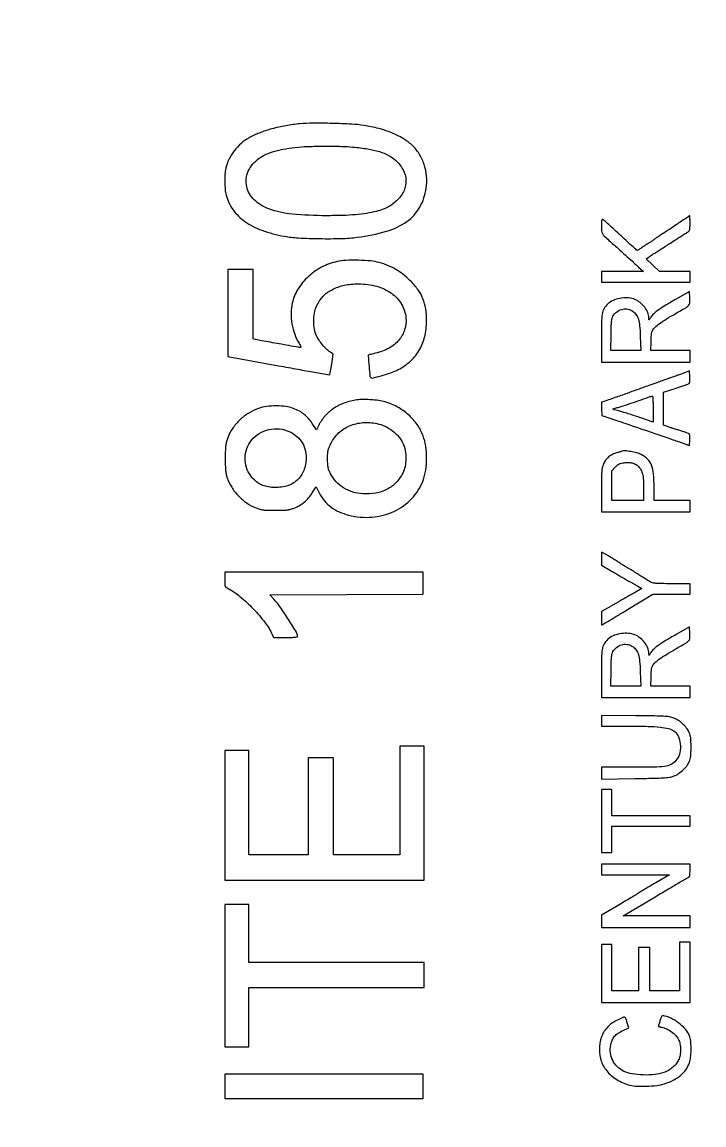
# Model space of a CAD drawing. Extents: x 0 to 1066, y 0 to 761.
# Drawn here: x 963 to 1017.7, y 406.4 to 494.9 of the extents above; entities that cross this region are included whole.
import ezdxf

# ---------------------------------------------------------------- set-up
doc = ezdxf.new("R2010")
doc.units = 0
doc.header["$MEASUREMENT"] = 0

msp = doc.modelspace()

# ---------------------------------------------------------------- linework, layer by layer
for points in [[(710.559243, 95.267872, -0.000023), (733.258836, 95.240684, -0.000004), (756.324384, 95.211821, -0.198594)], [(542.992229, 95.24091, -0.000004), (565.972908, 95.212432, -0.198597)], [(606.442229, 95.24091, -0.000004), (629.422908, 95.212432, -0.198597)], [(669.892229, 95.24091, -0.000004), (692.872908, 95.212432, -0.198597)]]:
    msp.add_lwpolyline(points, format="xyb")
for points in [[(985.278063, 486.706685, 0.02239), (984.146034, 486.553383, 0.022353), (983.031608, 486.299404, 0.023586), (982.019871, 485.968682, 0.038274), (981.201737, 485.583911, 0.051778), (980.557183, 485.124163, 0.048828), (980.006667, 484.533427, 0.049535), (979.588213, 483.856399, 0.05707), (979.334722, 483.141144, 0.041366), (979.267022, 482.673907, 0.018577), (979.252091, 482.053396, 0.01854), (979.283091, 481.436006, 0.043272), (979.363011, 480.980626, 0.091133), (979.915942, 479.812156, 0.083207), (980.863035, 478.873331, 0.068938), (982.228795, 478.166937, 0.039467), (984.0249, 477.687644, 0.032144), (985.148498, 477.554879, 0.009723), (986.865908, 477.496627, 0.010013), (988.612515, 477.506349, 0.025258), (989.879904, 477.602978, 0.038253), (992.2211, 478.085048, 0.085299), (993.853613, 478.873088, 0.109169), (994.882185, 480.014584, 0.094037), (995.403987, 481.545931, 0.057534), (995.428979, 482.508951, 0.057272), (995.23407, 483.453885, 0.059009), (994.838308, 484.303968, 0.069294), (994.271659, 484.987795, 0.050933), (993.546412, 485.526294, 0.036915), (992.64573, 485.976032, 0.033382), (991.591399, 486.328441, 0.025779), (990.404359, 486.574369, 0.024657), (989.417349, 486.676828, 0.007082), (987.881933, 486.738231, 0.007229), (986.334148, 486.755796, 0.021683)], [(989.5239, 484.84249, -0.017587), (990.720871, 484.691115, -0.035044), (991.650095, 484.472536, -0.044267), (992.375932, 484.174548, -0.064257), (992.94431, 483.780357, -0.0829), (993.543162, 483.025502, -0.114031), (993.780142, 482.195636, -0.117661), (993.62633, 481.365302, -0.092258), (993.106509, 480.607766, -0.029275), (992.733981, 480.276482, -0.043308), (992.36891, 480.036375, -0.040153), (991.947601, 479.850779, -0.021076), (991.399024, 479.685561, -0.023197), (990.614051, 479.523164, -0.017544), (989.740501, 479.415585, -0.014426), (988.703093, 479.354724, -0.007541), (987.408922, 479.33574, -0.022616), (984.651548, 479.461667, -0.064733), (982.782942, 479.879813, -0.10374), (981.612809, 480.607203, -0.147997), (981.015231, 481.665512, -0.079124), (980.976174, 482.292201, -0.079376), (981.133839, 482.899287, -0.07413), (981.485917, 483.460235, -0.05742), (982.015513, 483.951229, -0.055963), (982.563738, 484.2659, -0.033447), (983.272569, 484.518549, -0.028462), (984.135214, 484.710199, -0.018235), (985.153601, 484.838411, -0.015047), (986.108731, 484.894523, -0.006914), (987.35549, 484.912927, -0.006893), (988.595467, 484.896989, -0.015998)], [(1015.466663, 478.618415, -0.001406), (1015.06375, 478.345066, -0.002269), (1014.718986, 478.114848, -0.000367), (1014.41287, 477.912763, -0.146726), (1014.388319, 477.9054, 0.148463), (1014.364522, 477.898175, 0.001078), (1014.190375, 477.781144, 0.003962), (1013.991468, 477.644543, 0.002514), (1013.7618, 477.4824, -0.003184), (1013.531497, 477.320271, -0.004944), (1013.330576, 477.183656, -0.001665), (1013.155956, 477.068271, -0.146175), (1013.126262, 477.0594, 0.140074), (1013.098061, 477.051341, 0.00416), (1012.993167, 476.984846, 0.007999), (1012.870526, 476.902853, 0.0054), (1012.733174, 476.8056, -0.006804), (1012.595249, 476.708521, -0.009901), (1012.470822, 476.62702, -0.005884), (1012.364873, 476.562305, -0.14633), (1012.332057, 476.554067, -0.17091), (1012.271916, 476.578311, -0.002674), (1011.990723, 476.828482, -0.003403), (1011.537615, 477.241578, -0.000382), (1010.515008, 478.188155, 0.002387), (1010.18641, 478.489884, 0.003375), (1009.890708, 478.755192, 0.00195), (1009.639074, 478.97617, 0.047272), (1009.563258, 479.030554, 0.298992), (1009.507639, 479.027587, 0.180387), (1009.470114, 478.97025, 0.04866), (1009.451478, 478.822334, 0.007022), (1009.4472, 478.517756, 0.020568), (1009.463676, 478.117405, 0.098968), (1009.526303, 477.899244, 0.08135), (1009.67303, 477.701841, 0.011363), (1010.047856, 477.355067, -0.000462), (1010.764346, 476.720623, -0.000706), (1011.384569, 476.168832, -0.000162), (1011.930759, 475.681205, -0.028995), (1011.9852, 475.626577, 0.024221), (1012.016237, 475.594833, 0.00101), (1012.132563, 475.487287, 0.001746), (1012.271158, 475.360561, 0.001239), (1012.42746, 475.21935), (1012.82742, 474.8598), (1011.13731, 474.8598), (1009.4472, 474.8598), (1009.4472, 474.4368), (1009.4472, 474.0138), (1013.0004, 474.0138), (1016.5536, 474.0138), (1016.5536, 474.4368), (1016.5536, 474.8598), (1015.335126, 474.8598), (1014.116653, 474.8598), (1013.579676, 475.363133), (1013.0427, 475.866466), (1013.247201, 476.018783, -0.00838), (1013.345103, 476.089183, -0.004063), (1013.47249, 476.176059, -0.004028), (1013.606651, 476.264409, -0.00579), (1013.726972, 476.3403, 0.003916), (1013.888808, 476.44153, 0.000598), (1014.209508, 476.646182, 0.000669), (1014.587383, 476.888669, 0.00058), (1014.983096, 477.144, -0.001394), (1015.380222, 477.399329, -0.001582), (1015.76236, 477.641818, -0.001437), (1016.088265, 477.845875, -0.008799), (1016.258545, 477.9477, 0.034142), (1016.438512, 478.068093, 0.139044), (1016.516013, 478.172923, 0.082603), (1016.547169, 478.330275, 0.007567), (1016.553371, 478.73025, 0.003233), (1016.551941, 478.965023, 0.00547), (1016.54732, 479.161641, 0.00125), (1016.54105, 479.331303, 0.4866), (1016.53245, 479.337515, 0.078428), (1016.516597, 479.330117, 0.000089), (1016.210651, 479.12377, 0.000831), (1015.86869, 478.892217, 0.000511)], [(988.2549, 475.656627, 0.066868), (987.01789, 475.204833, 0.065695), (985.935732, 474.440542, 0.067922), (985.119097, 473.44915, 0.081361), (984.658686, 472.332377, 0.056106), (984.565895, 471.540044, 0.043394), (984.63736, 470.673109, 0.043321), (984.85771, 469.829773, 0.055291), (985.208839, 469.107731, -0.014216), (985.299618, 468.954441, -0.053628), (985.342919, 468.851761, -0.142429), (985.343443, 468.793369, -0.336062), (985.310754, 468.7686, -0.043698), (985.158303, 468.781949, -0.000212), (983.620807, 469.053957, -0.000686), (982.196616, 469.308558, -0.011115), (981.71955, 469.405512), (981.5292, 469.448624), (981.5292, 472.238812), (981.5292, 475.029), (980.514, 475.029), (979.4988, 475.029), (979.4988, 471.533198), (979.4988, 468.037397), (983.568402, 467.297901, 0.000832), (985.131074, 467.01663, 0.001375), (986.451842, 466.784914, 0.000093), (987.63888, 466.58025, 0.243644), (987.669605, 466.590005, 0.150386), (987.684807, 466.618722, 0.00153), (987.727571, 466.846896, 0.004782), (987.773763, 467.11179, 0.003065), (987.82256, 467.420152), (987.943916, 468.2187), (987.718708, 468.383319, -0.032748), (987.390424, 468.657971, -0.027348), (987.079212, 468.989391, -0.027782), (986.811938, 469.345587, -0.038225), (986.616015, 469.694402, -0.062888), (986.440001, 470.244368, -0.046021), (986.380948, 470.883335, -0.046027), (986.439768, 471.522202, -0.062975), (986.615586, 472.07186, -0.032732), (986.85451, 472.508368, -0.045878), (987.126123, 472.859831, -0.047134), (987.451135, 473.148919, -0.037362), (987.850071, 473.397965, -0.031642), (988.337944, 473.615911, -0.035091), (988.833026, 473.761879, -0.03286), (989.371069, 473.843671, -0.022439), (989.9892, 473.868592, -0.065312), (991.434304, 473.672291, -0.089595), (992.616501, 473.109711, -0.102368), (993.417805, 472.238971, -0.112835), (993.772416, 471.15126, -0.096913), (993.672898, 470.186541, -0.10331), (993.216484, 469.354851, -0.093438), (992.420376, 468.715449, -0.065379), (991.340537, 468.309293, 0.004998), (991.137515, 468.259786, 0.007341), (990.960162, 468.211873, 0.003881), (990.811717, 468.168172, 0.123456), (990.779432, 468.148832, 0.21968), (990.751928, 468.074159, 0.001099), (990.818807, 467.258194, 0.001293), (990.889039, 466.44889, 0.175842), (990.92988, 466.36152, 0.259235), (991.088528, 466.316227, 0.00772), (991.78282, 466.489556, 0.015796), (992.481892, 466.699445, 0.031252), (993.018336, 466.917291, 0.066248), (994.054488, 467.596938, 0.07799), (994.811814, 468.491894, 0.076128), (995.271052, 469.594455, 0.059419), (995.431737, 470.8836, 0.037879), (995.362373, 471.867059, 0.060575), (995.140381, 472.678206, 0.061137), (994.732305, 473.407306, 0.039402), (994.099531, 474.141792, 0.028443), (993.540162, 474.636388, 0.034771), (992.963073, 475.029195, 0.034877), (992.338631, 475.337328, 0.028915), (991.637399, 475.578188, 0.046424), (990.957854, 475.702027, 0.016075), (989.96136, 475.757222, 0.016174), (988.959216, 475.748043, 0.043812)], [(1015.437379, 472.642818, 0.005268), (1014.541002, 472.115085, 0.019562), (1013.993395, 471.754937, 0.031138), (1013.641527, 471.468571, 0.069585), (1013.423395, 471.202367, -0.002665), (1013.305774, 471.011745, -0.17741), (1013.275961, 470.988538, -0.497382), (1013.257175, 471.001747, -0.008363), (1013.254516, 471.148218, 0.099389), (1013.170598, 471.56316, 0.063657), (1012.923443, 471.990038, 0.060776), (1012.560836, 472.361475, 0.070334), (1012.135967, 472.613612, 0.07707), (1011.638785, 472.735974, 0.055099), (1011.065115, 472.723001, 0.054924), (1010.505927, 472.584715, 0.074998), (1010.051573, 472.335385, 0.079871), (1009.721502, 471.987961, 0.097902), (1009.545324, 471.577231, 0.046231), (1009.467526, 470.918874, 0.006066), (1009.449058, 469.50885), (1009.4472, 467.5842), (1013.0004, 467.5842), (1016.5536, 467.5842), (1016.5536, 468.0495), (1016.5536, 468.5148), (1014.9885, 468.5148), (1013.4234, 468.5148), (1013.424647, 469.21275, -0.0135), (1013.43283, 469.496936, -0.015397), (1013.456358, 469.768013, -0.015017), (1013.490195, 469.99591, -0.072881), (1013.531567, 470.119534, -0.093633), (1013.719983, 470.364745, -0.023648), (1014.112321, 470.683068, -0.020077), (1014.659326, 471.052643, -0.010423), (1015.3692, 471.47162, 0.003539), (1016.213614, 471.954455, 0.07415), (1016.439896, 472.135404, 0.166504), (1016.529132, 472.33617, 0.034177), (1016.536979, 472.729595), (1016.5113, 473.259935)], [(1011.983216, 471.662899, -0.086505), (1012.2472, 471.389577, -0.078017), (1012.414757, 471.033406, -0.049366), (1012.512517, 470.512025, -0.013699), (1012.56189, 469.680409), (1012.599089, 468.5148), (1011.394805, 468.5148), (1010.190521, 468.5148), (1010.22071, 469.819904, -0.003523), (1010.243479, 470.574279, -0.023765), (1010.275129, 470.946871, -0.049563), (1010.330051, 471.180066, -0.075785), (1010.426114, 471.363854, -0.089321), (1010.756708, 471.677889, -0.098266), (1011.165567, 471.843875, -0.101956), (1011.594489, 471.838098, -0.10375)], [(1015.8345, 466.637753, -0.00102), (1015.541328, 466.53138, -0.000777), (1015.219828, 466.416034, -0.000786), (1014.91813, 466.308856, -0.001846), (1014.6924, 466.23, 0.002051), (1014.327559, 466.102381, 0.001102), (1013.87846, 465.942103, 0.000717), (1013.253737, 465.716582, 0.000203), (1012.2813, 465.363515, -0.001532), (1011.500546, 465.082391, -0.000824), (1010.53604, 464.74023, -0.000059), (1009.504224, 464.37624, -0.084908), (1009.464313, 464.369405, 0.411523), (1009.454574, 464.359751, 0.002249), (1009.453924, 464.215174, 0.007498), (1009.456465, 464.045695, 0.004487), (1009.464313, 463.844372), (1009.4895, 463.319344), (1010.6739, 462.912773, 0.000177), (1011.224577, 462.72396, 0.000094), (1011.908003, 462.490045, 0.000093), (1012.607478, 462.250929, 0.000144), (1013.2119, 462.044627, -0.000139), (1013.801283, 461.843466, -0.000103), (1014.453669, 461.620447, -0.000104), (1015.070249, 461.409385, -0.000233), (1015.5384, 461.248779), (1016.5113, 460.914505), (1016.53729, 461.342733, 0.015565), (1016.542261, 461.511255, 0.02112), (1016.535585, 461.663328, 0.01867), (1016.520349, 461.786133, 0.170188), (1016.49499, 461.832782, 0.095842), (1016.440957, 461.865512, 0.00381), (1016.223099, 461.944027, 0.006602), (1015.961974, 462.032036, 0.004609), (1015.6653, 462.124674, -0.001817), (1015.356737, 462.219136, -0.002012), (1015.05922, 462.312714, -0.001864), (1014.805934, 462.394544, -0.010402), (1014.67125, 462.441735), (1014.4386, 462.528727), (1014.4386, 463.857381), (1014.4386, 465.186036), (1015.43265, 465.508749, 0.003244), (1015.818495, 465.636785, 0.004813), (1016.154684, 465.75439, 0.002235), (1016.439008, 465.858373, 0.092865), (1016.49474, 465.891801, 0.176542), (1016.520146, 465.938771, 0.016556), (1016.535232, 466.071412, 0.019637), (1016.541941, 466.235476, 0.014184), (1016.53704, 466.418513), (1016.5113, 466.884886)], [(989.715382, 464.541533, 0.046907), (988.753895, 464.270891, 0.058642), (987.934421, 463.83875, 0.062026), (987.273667, 463.251793, 0.062973), (986.780957, 462.523507), (986.595799, 462.158113), (986.266214, 462.668046, 0.036409), (985.966677, 463.064879, 0.044233), (985.630059, 463.386763, 0.04302), (985.234057, 463.651124, 0.031634), (984.756252, 463.875714, 0.061746), (984.157991, 464.030271, 0.032038), (983.386909, 464.080793, 0.031859), (982.600813, 464.031737, 0.052261), (981.9522, 463.879562, 0.055447), (981.169682, 463.505747, 0.051918), (980.469344, 462.96201, 0.051929), (979.89617, 462.285795, 0.055524), (979.489491, 461.52043, 0.027804), (979.385544, 461.208727, 0.03634), (979.327743, 460.913978, 0.023984), (979.299784, 460.531855, 0.005523), (979.290714, 459.8856, 0.006145), (979.296237, 459.291757, 0.018439), (979.319934, 458.886874, 0.026251), (979.366167, 458.576409, 0.033791), (979.442507, 458.298273, 0.057855), (979.805949, 457.547826, 0.050456), (980.346399, 456.862028, 0.050219), (981.016201, 456.295339, 0.056006), (981.76244, 455.897351, 0.027474), (982.065133, 455.795992, 0.035967), (982.351174, 455.739114, 0.024783), (982.714766, 455.711856, 0.006318), (983.3058, 455.704387, 0.006344), (983.889605, 455.711795, 0.023947), (984.254168, 455.738551, 0.034986), (984.538094, 455.793476, 0.029539), (984.8286, 455.889776, 0.037741), (985.256543, 456.098927, 0.042572), (985.630151, 456.362914, 0.041466), (985.961542, 456.692792, 0.032765), (986.263462, 457.098897), (986.573586, 457.578719), (986.821357, 457.10361, 0.052597), (987.238177, 456.475384, 0.058257), (987.764385, 455.971712, 0.056039), (988.410945, 455.588373, 0.043233), (989.185173, 455.317284, 0.082186), (991.053914, 455.155447, 0.089503), (992.816323, 455.617023, 0.093827), (994.242435, 456.638983, 0.101315), (995.150029, 458.086732, 0.053541), (995.361968, 458.913154, 0.035813), (995.43272, 459.887771, 0.035893), (995.363777, 460.85879, 0.055177), (995.153158, 461.673846, 0.061637), (994.674317, 462.57977, 0.057811), (993.980078, 463.363618, 0.056451), (993.10781, 463.983279, 0.053632), (992.1042, 464.404915, 0.04137), (991.603249, 464.510577, 0.017015), (990.911544, 464.573805, 0.016984), (990.218677, 464.589857, 0.042485)], [(1013.5926, 463.825371), (1013.5926, 462.773741), (1012.59855, 463.120316, 0.003849), (1012.168422, 463.266576, 0.002978), (1011.697692, 463.419505, 0.003011), (1011.256548, 463.557002, 0.007233), (1010.9277, 463.652152, -0.002108), (1010.480764, 463.77652, -0.075826), (1010.383462, 463.82079, -0.626882), (1010.388131, 463.857224, -0.028248), (1010.547, 463.900674, 0.023353), (1010.865102, 463.984336, 0.002968), (1011.540056, 464.200403, 0.003687), (1012.292548, 464.452381, 0.004356), (1013.0004, 464.702144, -0.003518), (1013.183267, 464.767013, -0.004921), (1013.347657, 464.822222, -0.003024), (1013.486467, 464.866398, -0.063587), (1013.52915, 464.873948, -0.406448), (1013.554741, 464.851319, -0.003553), (1013.573962, 464.567187, -0.009453), (1013.58804, 464.228397, -0.005657)], [(991.444386, 462.666977, -0.057613), (992.104016, 462.445477, -0.054131), (992.710844, 462.075745, -0.055471), (993.210407, 461.595001, -0.067906), (993.553332, 461.045784, -0.063816), (993.718936, 460.500985, -0.04526), (993.768248, 459.863345, -0.045367), (993.702101, 459.22931, -0.065371), (993.52212, 458.695474, -0.076842), (992.99366, 457.937939, -0.08167), (992.270903, 457.393814, -0.076864), (991.373373, 457.087476, -0.058395), (990.334106, 457.026263, -0.058087), (989.511902, 457.170676, -0.066334), (988.783879, 457.497876, -0.068075), (988.181897, 457.995522, -0.066355), (987.729573, 458.640578, -0.024869), (987.608483, 458.905095, -0.045534), (987.541045, 459.132274, -0.036926), (987.508002, 459.397933, -0.011292), (987.49693, 459.802779, -0.011872), (987.505005, 460.228106, -0.042069), (987.539496, 460.498621, -0.045749), (987.617229, 460.747847, -0.015925), (987.772662, 461.090716, -0.091958), (988.382069, 461.907734, -0.085464), (989.258564, 462.47701, -0.081299), (990.315235, 462.739253, -0.072599)], [(984.254376, 462.086918, -0.067753), (984.903017, 461.737976, -0.083718), (985.382532, 461.248286, -0.083894), (985.674277, 460.629318, -0.068372), (985.774129, 459.90252, -0.092567), (985.585657, 458.893215, -0.11798), (985.049488, 458.116339, -0.114502), (984.205485, 457.651064, -0.083602), (983.137432, 457.534191, -0.038164), (982.620285, 457.603967, -0.056808), (982.187778, 457.74917, -0.058762), (981.809628, 457.983511, -0.044552), (981.456022, 458.320416, -0.0845), (981.060945, 458.962015, -0.080253), (980.891222, 459.709848, -0.079871), (980.965327, 460.476247, -0.082493), (981.276139, 461.171475, -0.09047), (981.83791, 461.756091, -0.081848), (982.589143, 462.129732, -0.080628), (983.431032, 462.246057, -0.083857)], [(1011.0969, 460.438493, -0.02694), (1011.044812, 460.419465, -0.003596), (1010.932663, 460.386098, -0.004152), (1010.798988, 460.348571, -0.003479), (1010.656597, 460.310932, 0.058367), (1010.324233, 460.182758, 0.057883), (1010.029466, 459.980963, 0.057332), (1009.786443, 459.714974, 0.05526), (1009.606655, 459.397566, 0.051074), (1009.521386, 459.124719, 0.031267), (1009.474857, 458.790498, 0.016205), (1009.452584, 458.277652, 0.002749), (1009.4472, 457.298286), (1009.4472, 455.571), (1013.0004, 455.571), (1016.5536, 455.571), (1016.5536, 456.0363), (1016.5536, 456.5016), (1015.1154, 456.5016), (1013.6772, 456.5016), (1013.676196, 457.53795, 0.022681), (1013.625979, 458.62125, 0.070873), (1013.457785, 459.329422, 0.101736), (1013.141343, 459.815094, 0.084207), (1012.638809, 460.175785, 0.048164), (1012.278262, 460.310782, 0.023318), (1011.796654, 460.416148, 0.020123), (1011.332914, 460.476076, 0.123721)], [(1012.222769, 459.375936, -0.091516), (1012.513414, 459.115815, -0.086762), (1012.698661, 458.764417, -0.058513), (1012.798781, 458.257939, -0.019103), (1012.829342, 457.49565), (1012.8312, 456.5016), (1011.5622, 456.5016), (1010.2932, 456.5016), (1010.2932, 457.683056), (1010.2932, 458.864512), (1010.551065, 459.158205, -0.03869), (1010.748654, 459.350924, -0.084843), (1010.930735, 459.456705, -0.065716), (1011.166186, 459.510787, -0.016279), (1011.5622, 459.535363, -0.031369), (1011.744331, 459.529296, -0.035216), (1011.91722, 459.500256, -0.036704), (1012.077687, 459.44882, -0.041009)], [(1009.447476, 451.829169), (1009.447752, 451.2987), (1010.179667, 450.8757, -0.000581), (1010.488392, 450.696797, -0.000509), (1010.810779, 450.509038, -0.000511), (1011.101708, 450.338805, -0.001526), (1011.300341, 450.221488, 0.003316), (1011.461588, 450.12703, 0.003284), (1011.624604, 450.034403, 0.003222), (1011.768303, 449.955208, 0.012701), (1011.8583, 449.909282, -0.014199), (1011.945032, 449.864694, -0.004309), (1012.073952, 449.792266, -0.004312), (1012.217102, 449.708562, -0.004688), (1012.354834, 449.624665), (1012.682169, 449.421041), (1012.101034, 449.090871, -0.000892), (1011.869218, 448.959711, -0.001112), (1011.653331, 448.838704, -0.0009), (1011.471676, 448.737842, -0.008507), (1011.393, 448.696075, 0.011166), (1011.319666, 448.656642, 0.001809), (1011.179121, 448.5763, 0.001996), (1011.014353, 448.48044, 0.001754), (1010.8431, 448.379081, -0.00222), (1010.646199, 448.262789, -0.001181), (1010.401462, 448.12048, -0.001175), (1010.150667, 447.976226, -0.001826), (1009.93365, 447.853128), (1009.4472, 447.579545), (1009.4472, 447.049172, 0.006303), (1009.449764, 446.845809, 0.010479), (1009.457674, 446.674597, 0.004342), (1009.468506, 446.531985, 0.389677), (1009.482855, 446.5188, 0.13455), (1009.509635, 446.526139, 0.00011), (1010.104985, 446.879143, 0.001189), (1010.768969, 447.275179, 0.000727), (1011.550674, 447.7455), (1013.582839, 448.9722), (1015.068219, 448.9722), (1016.5536, 448.9722), (1016.5536, 449.3952), (1016.5536, 449.8182), (1015.070123, 449.8182, -0.003311), (1014.26633, 449.823522, -0.017141), (1013.822563, 449.844627, -0.031091), (1013.541949, 449.885306, -0.08589), (1013.356973, 449.958648, -0.001892), (1013.00657, 450.17475, -0.002231), (1012.676641, 450.382001, -0.002406), (1012.375415, 450.57514, -0.003513), (1012.1121, 450.748405, 0.004952), (1011.973237, 450.839207, 0.005317), (1011.835828, 450.925082, 0.005049), (1011.716334, 450.99636, 0.024986), (1011.6468, 451.032364, -0.028998), (1011.565546, 451.075267, -0.00204), (1011.345941, 451.209262, -0.002881), (1011.08548, 451.371725, -0.002166), (1010.8008, 451.553312, 0.002851), (1010.502221, 451.74319, 0.002801), (1010.199743, 451.930778, 0.002755), (1009.932725, 452.092296, 0.010655), (1009.76445, 452.188017), (1009.4472, 452.359639)], [(979.245, 450.158773, 0.007858), (979.250959, 449.779604, 0.082248), (979.281065, 449.627626, 0.14489), (979.354999, 449.529856, 0.04035), (979.51995, 449.427609, -0.056313), (980.466667, 448.798174, -0.026793), (981.535987, 447.796329, -0.026768), (982.487758, 446.690957, -0.058987), (983.059398, 445.73625), (983.163759, 445.5036), (984.12308, 445.5036, 0.00612), (984.553052, 445.508863, 0.018378), (984.846092, 445.526829, 0.018539), (985.045399, 445.553912, 0.36465), (985.0824, 445.597901, 0.135823), (984.99213, 445.924078, 0.005943), (984.367478, 446.938641, 0.010761), (983.715704, 447.922088, 0.032726), (983.216588, 448.5492), (982.870603, 448.9299), (989.010202, 448.951603), (995.1498, 448.973305), (995.1498, 449.861053), (995.1498, 450.7488), (987.1974, 450.7488), (979.245, 450.7488)], [(1015.437379, 445.740018, 0.005268), (1014.541002, 445.212285, 0.019562), (1013.993395, 444.852137, 0.031138), (1013.641527, 444.565771, 0.069585), (1013.423395, 444.299567, -0.002665), (1013.305774, 444.108945, -0.17741), (1013.275961, 444.085738, -0.497382), (1013.257175, 444.098947, -0.008363), (1013.254516, 444.245418, 0.099389), (1013.170598, 444.66036, 0.063657), (1012.923443, 445.087238, 0.060776), (1012.560836, 445.458675, 0.070334), (1012.135967, 445.710812, 0.07707), (1011.638785, 445.833174, 0.055099), (1011.065115, 445.820201, 0.054924), (1010.505927, 445.681915, 0.074998), (1010.051573, 445.432585, 0.079871), (1009.721502, 445.085161, 0.097902), (1009.545324, 444.674431, 0.046231), (1009.467526, 444.016074, 0.006066), (1009.449058, 442.60605), (1009.4472, 440.6814), (1013.0004, 440.6814), (1016.5536, 440.6814), (1016.5536, 441.1467), (1016.5536, 441.612), (1014.9885, 441.612), (1013.4234, 441.612), (1013.424647, 442.30995, -0.0135), (1013.43283, 442.594136, -0.015397), (1013.456358, 442.865213, -0.015017), (1013.490195, 443.09311, -0.072881), (1013.531567, 443.216734, -0.093633), (1013.719983, 443.461945, -0.023648), (1014.112321, 443.780268, -0.020077), (1014.659326, 444.149843, -0.010423), (1015.3692, 444.56882, 0.003539), (1016.213614, 445.051655, 0.07415), (1016.439896, 445.232604, 0.166504), (1016.529132, 445.43337, 0.034177), (1016.536979, 445.826795), (1016.5113, 446.357135)], [(1011.983216, 444.760099, -0.086505), (1012.2472, 444.486777, -0.078017), (1012.414757, 444.130606, -0.049366), (1012.512517, 443.609225, -0.013699), (1012.56189, 442.777609), (1012.599089, 441.612), (1011.394805, 441.612), (1010.190521, 441.612), (1010.22071, 442.917104, -0.003523), (1010.243479, 443.671479, -0.023765), (1010.275129, 444.044071, -0.049563), (1010.330051, 444.277266, -0.075785), (1010.426114, 444.461054, -0.089321), (1010.756708, 444.775089, -0.098266), (1011.165567, 444.941075, -0.101956), (1011.594489, 444.935298, -0.10375)], [(1009.4472, 438.826421), (1009.4472, 438.3972), (1011.66795, 438.39409, -0.005554), (1013.192128, 438.375026, -0.019887), (1014.164109, 438.313337, -0.030795), (1014.820045, 438.204302, -0.088668), (1015.242661, 438.024043, -0.142416), (1015.594929, 437.612398, -0.07814), (1015.77266, 436.967534, -0.07586), (1015.746109, 436.277534, -0.115944), (1015.502558, 435.733247, -0.083246), (1015.118866, 435.373585, -0.102279), (1014.664404, 435.190418, -0.040839), (1013.899612, 435.115502, -0.003821), (1012.00635, 435.099658), (1009.4472, 435.0978), (1009.4472, 434.623029), (1009.4472, 434.148258), (1012.13325, 434.188186, 0.001664), (1013.639162, 434.215585, 0.01012), (1014.417911, 434.248124, 0.019418), (1014.903435, 434.297245, 0.052405), (1015.239323, 434.381002, 0.06411), (1015.639311, 434.587785, 0.04324), (1016.035568, 434.9159, 0.043938), (1016.358748, 435.295762, 0.082299), (1016.534791, 435.657515, 0.055337), (1016.618216, 436.120939, 0.019803), (1016.637008, 436.793108, 0.01879), (1016.604541, 437.45214, 0.077399), (1016.509377, 437.838853, 0.055619), (1016.319197, 438.181336, 0.041941), (1016.041037, 438.510335, 0.041319), (1015.706338, 438.793689, 0.048987), (1015.347343, 439.000203, 0.05025), (1014.997526, 439.117572, 0.037916), (1014.596274, 439.177192, 0.014227), (1013.925371, 439.206231, 0.001172), (1012.17555, 439.228037), (1009.4472, 439.255642)], [(1009.4472, 426.8916), (1009.4472, 426.4686), (1012.17555, 426.468359), (1014.9039, 426.468118), (1013.8041, 425.824928, 0.001191), (1013.36132, 425.564562, 0.001374), (1012.940387, 425.314128, 0.001229), (1012.584816, 425.100067, 0.008026), (1012.4082, 424.989235, -0.007923), (1012.223848, 424.873497, -0.000926), (1011.807672, 424.622372, -0.001111), (1011.311533, 424.325747, -0.000909), (1010.77965, 424.010661), (1009.4472, 423.22459), (1009.4472, 422.731595), (1009.4472, 422.2386), (1013.0004, 422.2386), (1016.5536, 422.2386), (1016.5536, 422.7039), (1016.5536, 423.1692), (1013.86755, 423.169619), (1011.1815, 423.170039), (1013.8041, 424.73459, -0.000993), (1014.814138, 425.334426, -0.001612), (1015.67495, 425.839592, -0.000205), (1016.442784, 426.286449, -0.131907), (1016.49015, 426.29927, 0.36169), (1016.515265, 426.320259, 0.014057), (1016.534962, 426.448469, 0.019349), (1016.549032, 426.61238, 0.011735), (1016.5536, 426.807), (1016.5536, 427.3146), (1013.0004, 427.3146), (1009.4472, 427.3146)], [(1014.143092, 414.769402, 0.001201), (1014.094224, 414.603385, 0.001879), (1014.053051, 414.46026, 0.000495), (1014.017717, 414.335202, 0.068701), (1014.0156, 414.319867, 0.326158), (1014.022659, 414.310197, 0.005114), (1014.091828, 414.288842, 0.011291), (1014.175614, 414.265956, 0.006965), (1014.275099, 414.242648, -0.055811), (1014.680535, 414.104813, -0.046666), (1015.072382, 413.873916, -0.047925), (1015.402894, 413.583143, -0.070555), (1015.624915, 413.267246, -0.072403), (1015.74759, 412.905786, -0.044606), (1015.789599, 412.45772, -0.044135), (1015.751257, 412.001695, -0.063645), (1015.632068, 411.615315, -0.064101), (1015.441832, 411.308047, -0.04581), (1015.158853, 411.018509, -0.044224), (1014.815059, 410.774671, -0.048246), (1014.443338, 410.603245, -0.059779), (1013.718224, 410.443933, -0.032134), (1012.80173, 410.414036, -0.032151), (1011.905088, 410.500304, -0.070835), (1011.249335, 410.704326, -0.083934), (1010.726466, 411.07019, -0.083814), (1010.352617, 411.587764, -0.083584), (1010.168695, 412.200685, -0.08284), (1010.19472, 412.842033, -0.05367), (1010.316044, 413.216787, -0.073973), (1010.506099, 413.514604, -0.067211), (1010.789698, 413.763787, -0.036215), (1011.195488, 413.993052), (1011.63841, 414.202588), (1011.521479, 414.59112, 0.006885), (1011.473408, 414.743227, 0.00941), (1011.425668, 414.87875, 0.006652), (1011.382324, 414.99023, 0.100657), (1011.359514, 415.024686, 0.307964), (1011.218881, 415.051427, 0.016092), (1010.781704, 414.844665, 0.024526), (1010.341414, 414.590817, 0.05089), (1010.031784, 414.343626, 0.043021), (1009.740736, 414.004589, 0.04785), (1009.523607, 413.632105, 0.046893), (1009.378018, 413.218457, 0.038588), (1009.299932, 412.756828, 0.08389), (1009.37931, 411.727411, 0.097861), (1009.795959, 410.841124, 0.090972), (1010.548159, 410.133595, 0.062814), (1011.6045, 409.62606, 0.068583), (1012.151241, 409.52347, 0.01924), (1013.022189, 409.514711, 0.019872), (1013.905138, 409.574986, 0.053504), (1014.518998, 409.708912, 0.038479), (1015.242032, 410.013439, 0.056856), (1015.81375, 410.395523, 0.064118), (1016.233965, 410.85573, 0.071006), (1016.506708, 411.392434, 0.056737), (1016.599293, 411.816311, 0.021689), (1016.634549, 412.420135, 0.021744), (1016.617248, 413.026426, 0.054827), (1016.537628, 413.46015, 0.09544), (1016.272501, 413.967675, 0.049993), (1015.773758, 414.480367, 0.048841), (1015.160267, 414.901596, 0.070071), (1014.544942, 415.136137, 0.034129), (1014.372686, 415.163232, 0.209885), (1014.289567, 415.135135, 0.126532), (1014.231005, 415.04562, 0.009733)]]:
    msp.add_lwpolyline(points, format="xyb", close=True)
for points in [[(993.2886, 432.4329), (993.2886, 428.076), (990.6237, 428.076), (987.9588, 428.076), (987.9588, 431.9676), (987.9588, 435.8592), (986.9436, 435.8592), (985.9284, 435.8592), (985.9284, 431.9676), (985.9284, 428.076), (983.5596, 428.076), (981.1908, 428.076), (981.1908, 432.2637), (981.1908, 436.4514), (980.2179, 436.4514), (979.245, 436.4514), (979.245, 431.2485), (979.245, 426.0456), (987.2397, 426.0456), (995.2344, 426.0456), (995.2344, 431.4177), (995.2344, 436.7898), (994.2615, 436.7898), (993.2886, 436.7898)], [(1009.4472, 430.7832), (1009.4472, 428.2452), (1009.8702, 428.2452), (1010.2932, 428.2452), (1010.2932, 429.3027), (1010.2932, 430.3602), (1013.4234, 430.3602), (1016.5536, 430.3602), (1016.5536, 430.7832), (1016.5536, 431.2062), (1013.4234, 431.2062), (1010.2932, 431.2062), (1010.2932, 432.2637), (1010.2932, 433.3212), (1009.8702, 433.3212), (1009.4472, 433.3212)], [(979.245, 418.3893), (979.245, 412.6788), (980.2179, 412.6788), (981.1908, 412.6788), (981.1908, 415.0476), (981.1908, 417.4164), (988.2126, 417.4164), (995.2344, 417.4164), (995.2344, 418.4316), (995.2344, 419.4468), (988.2126, 419.4468), (981.1908, 419.4468), (981.1908, 421.7733), (981.1908, 424.0998), (980.2179, 424.0998), (979.245, 424.0998)], [(1015.7076, 419.1084), (1015.7076, 417.1626), (1014.5232, 417.1626), (1013.3388, 417.1626), (1013.3388, 418.8969), (1013.3388, 420.6312), (1012.8735, 420.6312), (1012.4082, 420.6312), (1012.4082, 418.8969), (1012.4082, 417.1626), (1011.3507, 417.1626), (1010.2932, 417.1626), (1010.2932, 419.0238), (1010.2932, 420.885), (1009.8702, 420.885), (1009.4472, 420.885), (1009.4472, 418.5585), (1009.4472, 416.232), (1013.0004, 416.232), (1016.5536, 416.232), (1016.5536, 418.6431), (1016.5536, 421.0542), (1016.1306, 421.0542), (1015.7076, 421.0542)], [(979.245, 409.5063), (979.245, 408.5334), (987.1974, 408.5334), (995.1498, 408.5334), (995.1498, 409.5063), (995.1498, 410.4792), (987.1974, 410.4792), (979.245, 410.4792)]]:
    msp.add_lwpolyline(points, close=True)

doc.saveas('drawing.dxf')
